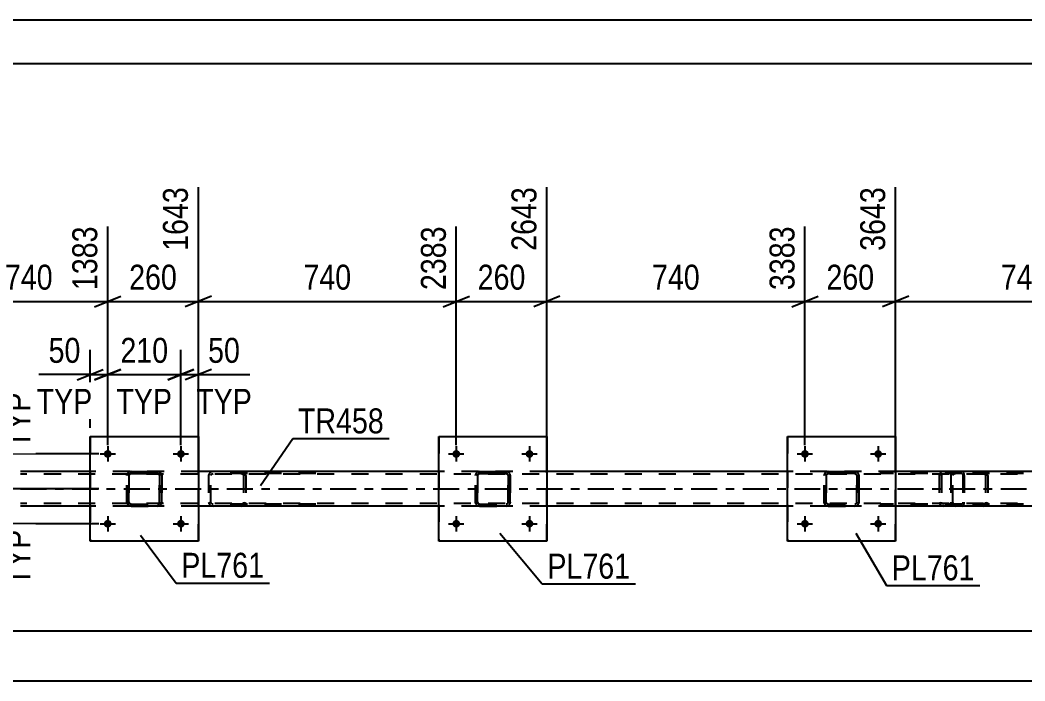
# Model space of a CAD drawing. Header units: millimetres. Extents: x 0 to 841, y 0 to 594.
# Drawn here: x 92.6 to 207.9, y 518.2 to 594 of the extents above; entities that cross this region are included whole.
import ezdxf

# ---------------------------------------------------------------- set-up
doc = ezdxf.new("R2010")
doc.units = ezdxf.units.MM
doc.linetypes.add('DXK_LINE_DOT2', pattern=[3.9198, 1.9599, -1.9599])
doc.linetypes.add('DXK_LINE_DOT3', pattern=[5.9187, 2.979, -0.9799, 0.9799, -0.9799])
doc.styles.add('Arial Narrow', font='ARIALN.TTF', dxfattribs={"height": 0.2})

# ---------------------------------------------------------------- blocks, each defined once
blk = doc.blocks.new('Unknown-318892383-1113')
at = {"color": 5, "linetype": 'Continuous'}
for p, q in [((841, 594), (0, 594)), ((836, 589), (5, 589))]:
    blk.add_line(p, q, dxfattribs=at)
blk = doc.blocks.new('Bolt-318892383-5889 - 5883')
at = {"linetype": 'Continuous'}
for points in [[(102.22, 536.25), (102.23, 536.34), (102.26, 536.43), (102.3, 536.51), (102.37, 536.58), (102.44, 536.63), (102.52, 536.67), (102.61, 536.69), (102.71, 536.69), (102.8, 536.67), (102.88, 536.63), (102.95, 536.58), (103.02, 536.51), (103.06, 536.43), (103.09, 536.34), (103.1, 536.25), (103.09, 536.16), (103.06, 536.07), (103.02, 535.99), (102.95, 535.92), (102.88, 535.87), (102.8, 535.83), (102.71, 535.81), (102.61, 535.81), (102.52, 535.83), (102.44, 535.87), (102.37, 535.92), (102.3, 535.99), (102.26, 536.07), (102.23, 536.16)], [(110.62, 536.25), (110.63, 536.34), (110.66, 536.43), (110.7, 536.51), (110.77, 536.58), (110.84, 536.63), (110.92, 536.67), (111.01, 536.69), (111.11, 536.69), (111.2, 536.67), (111.28, 536.63), (111.35, 536.58), (111.42, 536.51), (111.46, 536.43), (111.49, 536.34), (111.5, 536.25), (111.49, 536.16), (111.46, 536.07), (111.42, 535.99), (111.35, 535.92), (111.28, 535.87), (111.2, 535.83), (111.11, 535.81), (111.01, 535.81), (110.92, 535.83), (110.84, 535.87), (110.77, 535.92), (110.7, 535.99), (110.66, 536.07), (110.63, 536.16)]]:
    blk.add_hatch(color=1, dxfattribs=at).paths.add_polyline_path(points)
at = {"color": 1, "linetype": 'Continuous'}
for p, q in [((101.78, 536.25), (103.54, 536.25)), ((102.66, 537.13), (102.66, 535.37)), ((110.18, 536.25), (111.94, 536.25)), ((111.06, 537.13), (111.06, 535.37))]:
    blk.add_line(p, q, dxfattribs=at)
blk = doc.blocks.new('Bolt-318892383-5885 - 5883')
at = {"linetype": 'Continuous'}
for points in [[(182.22, 536.25), (182.23, 536.34), (182.26, 536.43), (182.3, 536.51), (182.36, 536.58), (182.44, 536.63), (182.52, 536.67), (182.61, 536.69), (182.71, 536.69), (182.8, 536.67), (182.88, 536.63), (182.95, 536.58), (183.02, 536.51), (183.06, 536.43), (183.09, 536.34), (183.1, 536.25), (183.09, 536.16), (183.06, 536.07), (183.02, 535.99), (182.95, 535.92), (182.88, 535.87), (182.8, 535.83), (182.71, 535.81), (182.61, 535.81), (182.52, 535.83), (182.44, 535.87), (182.36, 535.92), (182.3, 535.99), (182.26, 536.07), (182.23, 536.16)], [(190.62, 536.25), (190.63, 536.34), (190.66, 536.43), (190.7, 536.51), (190.76, 536.58), (190.84, 536.63), (190.92, 536.67), (191.01, 536.69), (191.11, 536.69), (191.2, 536.67), (191.28, 536.63), (191.35, 536.58), (191.42, 536.51), (191.46, 536.43), (191.49, 536.34), (191.5, 536.25), (191.49, 536.16), (191.46, 536.07), (191.42, 535.99), (191.35, 535.92), (191.28, 535.87), (191.2, 535.83), (191.11, 535.81), (191.01, 535.81), (190.92, 535.83), (190.84, 535.87), (190.76, 535.92), (190.7, 535.99), (190.66, 536.07), (190.63, 536.16)]]:
    blk.add_hatch(color=1, dxfattribs=at).paths.add_polyline_path(points)
at = {"color": 1, "linetype": 'Continuous'}
for p, q in [((181.78, 536.25), (183.54, 536.25)), ((182.66, 537.13), (182.66, 535.37)), ((190.18, 536.25), (191.94, 536.25)), ((191.06, 537.13), (191.06, 535.37))]:
    blk.add_line(p, q, dxfattribs=at)
blk = doc.blocks.new('Bolt-318892383-5886 - 5883')
at = {"linetype": 'Continuous'}
for points in [[(182.22, 544.25), (182.23, 544.34), (182.26, 544.43), (182.3, 544.51), (182.36, 544.58), (182.44, 544.63), (182.52, 544.67), (182.61, 544.69), (182.71, 544.69), (182.8, 544.67), (182.88, 544.63), (182.95, 544.58), (183.02, 544.51), (183.06, 544.43), (183.09, 544.34), (183.1, 544.25), (183.09, 544.16), (183.06, 544.07), (183.02, 543.99), (182.95, 543.92), (182.88, 543.87), (182.8, 543.83), (182.71, 543.81), (182.61, 543.81), (182.52, 543.83), (182.44, 543.87), (182.36, 543.92), (182.3, 543.99), (182.26, 544.07), (182.23, 544.16)], [(190.62, 544.25), (190.63, 544.34), (190.66, 544.43), (190.7, 544.51), (190.76, 544.58), (190.84, 544.63), (190.92, 544.67), (191.01, 544.69), (191.11, 544.69), (191.2, 544.67), (191.28, 544.63), (191.35, 544.58), (191.42, 544.51), (191.46, 544.43), (191.49, 544.34), (191.5, 544.25), (191.49, 544.16), (191.46, 544.07), (191.42, 543.99), (191.35, 543.92), (191.28, 543.87), (191.2, 543.83), (191.11, 543.81), (191.01, 543.81), (190.92, 543.83), (190.84, 543.87), (190.76, 543.92), (190.7, 543.99), (190.66, 544.07), (190.63, 544.16)]]:
    blk.add_hatch(color=1, dxfattribs=at).paths.add_polyline_path(points)
at = {"color": 1, "linetype": 'Continuous'}
for p, q in [((181.78, 544.25), (183.54, 544.25)), ((182.66, 545.13), (182.66, 543.37)), ((190.18, 544.25), (191.94, 544.25)), ((191.06, 545.13), (191.06, 543.37))]:
    blk.add_line(p, q, dxfattribs=at)
blk = doc.blocks.new('Bolt-318892383-5888 - 5883')
at = {"linetype": 'Continuous'}
for points in [[(142.21, 544.25), (142.22, 544.34), (142.25, 544.43), (142.3, 544.51), (142.36, 544.58), (142.43, 544.63), (142.52, 544.67), (142.61, 544.69), (142.7, 544.69), (142.79, 544.67), (142.87, 544.63), (142.95, 544.58), (143.01, 544.51), (143.06, 544.43), (143.08, 544.34), (143.09, 544.25), (143.08, 544.16), (143.06, 544.07), (143.01, 543.99), (142.95, 543.92), (142.87, 543.87), (142.79, 543.83), (142.7, 543.81), (142.61, 543.81), (142.52, 543.83), (142.43, 543.87), (142.36, 543.92), (142.3, 543.99), (142.25, 544.07), (142.22, 544.16)], [(150.61, 544.25), (150.62, 544.34), (150.65, 544.43), (150.7, 544.51), (150.76, 544.58), (150.83, 544.63), (150.92, 544.67), (151.01, 544.69), (151.1, 544.69), (151.19, 544.67), (151.27, 544.63), (151.35, 544.58), (151.41, 544.51), (151.46, 544.43), (151.48, 544.34), (151.49, 544.25), (151.48, 544.16), (151.46, 544.07), (151.41, 543.99), (151.35, 543.92), (151.27, 543.87), (151.19, 543.83), (151.1, 543.81), (151.01, 543.81), (150.92, 543.83), (150.83, 543.87), (150.76, 543.92), (150.7, 543.99), (150.65, 544.07), (150.62, 544.16)]]:
    blk.add_hatch(color=1, dxfattribs=at).paths.add_polyline_path(points)
at = {"color": 1, "linetype": 'Continuous'}
for p, q in [((141.77, 544.25), (143.53, 544.25)), ((142.65, 545.13), (142.65, 543.37)), ((150.17, 544.25), (151.93, 544.25)), ((151.05, 545.13), (151.05, 543.37))]:
    blk.add_line(p, q, dxfattribs=at)
blk = doc.blocks.new('Bolt-318892383-5887 - 5883')
at = {"linetype": 'Continuous'}
for points in [[(142.21, 536.25), (142.22, 536.34), (142.25, 536.43), (142.3, 536.51), (142.36, 536.58), (142.43, 536.63), (142.52, 536.67), (142.61, 536.69), (142.7, 536.69), (142.79, 536.67), (142.87, 536.63), (142.95, 536.58), (143.01, 536.51), (143.06, 536.43), (143.08, 536.34), (143.09, 536.25), (143.08, 536.16), (143.06, 536.07), (143.01, 535.99), (142.95, 535.92), (142.87, 535.87), (142.79, 535.83), (142.7, 535.81), (142.61, 535.81), (142.52, 535.83), (142.43, 535.87), (142.36, 535.92), (142.3, 535.99), (142.25, 536.07), (142.22, 536.16)], [(150.61, 536.25), (150.62, 536.34), (150.65, 536.43), (150.7, 536.51), (150.76, 536.58), (150.83, 536.63), (150.92, 536.67), (151.01, 536.69), (151.1, 536.69), (151.19, 536.67), (151.27, 536.63), (151.35, 536.58), (151.41, 536.51), (151.46, 536.43), (151.48, 536.34), (151.49, 536.25), (151.48, 536.16), (151.46, 536.07), (151.41, 535.99), (151.35, 535.92), (151.27, 535.87), (151.19, 535.83), (151.1, 535.81), (151.01, 535.81), (150.92, 535.83), (150.83, 535.87), (150.76, 535.92), (150.7, 535.99), (150.65, 536.07), (150.62, 536.16)]]:
    blk.add_hatch(color=1, dxfattribs=at).paths.add_polyline_path(points)
at = {"color": 1, "linetype": 'Continuous'}
for p, q in [((141.77, 536.25), (143.53, 536.25)), ((142.65, 537.13), (142.65, 535.37)), ((150.17, 536.25), (151.93, 536.25)), ((151.05, 537.13), (151.05, 535.37))]:
    blk.add_line(p, q, dxfattribs=at)
blk = doc.blocks.new('Bolt-318892383-5890 - 5883')
at = {"linetype": 'Continuous'}
for points in [[(102.22, 544.25), (102.23, 544.34), (102.26, 544.43), (102.3, 544.51), (102.37, 544.58), (102.44, 544.63), (102.52, 544.67), (102.61, 544.69), (102.71, 544.69), (102.8, 544.67), (102.88, 544.63), (102.95, 544.58), (103.02, 544.51), (103.06, 544.43), (103.09, 544.34), (103.1, 544.25), (103.09, 544.16), (103.06, 544.07), (103.02, 543.99), (102.95, 543.92), (102.88, 543.87), (102.8, 543.83), (102.71, 543.81), (102.61, 543.81), (102.52, 543.83), (102.44, 543.87), (102.37, 543.92), (102.3, 543.99), (102.26, 544.07), (102.23, 544.16)], [(110.62, 544.25), (110.63, 544.34), (110.66, 544.43), (110.7, 544.51), (110.77, 544.58), (110.84, 544.63), (110.92, 544.67), (111.01, 544.69), (111.11, 544.69), (111.2, 544.67), (111.28, 544.63), (111.35, 544.58), (111.42, 544.51), (111.46, 544.43), (111.49, 544.34), (111.5, 544.25), (111.49, 544.16), (111.46, 544.07), (111.42, 543.99), (111.35, 543.92), (111.28, 543.87), (111.2, 543.83), (111.11, 543.81), (111.01, 543.81), (110.92, 543.83), (110.84, 543.87), (110.77, 543.92), (110.7, 543.99), (110.66, 544.07), (110.63, 544.16)]]:
    blk.add_hatch(color=1, dxfattribs=at).paths.add_polyline_path(points)
at = {"color": 1, "linetype": 'Continuous'}
for p, q in [((101.78, 544.25), (103.54, 544.25)), ((102.66, 545.13), (102.66, 543.37)), ((110.18, 544.25), (111.94, 544.25)), ((111.06, 545.13), (111.06, 543.37))]:
    blk.add_line(p, q, dxfattribs=at)
blk = doc.blocks.new('Part-318892383-5903 - 5883')
at = {"color": 7, "linetype": 'DXK_LINE_DOT2'}
for p, q in [((184.85, 541.77), (184.89, 541.95)), ((184.9, 541.95), (184.86, 541.77)), ((185.11, 541.86), (185.09, 541.77)), ((185.1, 541.77), (185.12, 541.86)), ((185.16, 541.94), (185.11, 541.86)), ((185.12, 541.86), (185.17, 541.94)), ((185.15, 542.21), (185.33, 542.25)), ((185.34, 542.25), (185.16, 542.21)), ((185.24, 541.99), (185.16, 541.94)), ((185.17, 541.94), (185.25, 541.99)), ((185.33, 542.01), (185.24, 541.99)), ((185.25, 541.99), (185.34, 542.01)), ((185.34, 542.25), (185.33, 542.25)), ((185.33, 542.25), (188.37, 542.25)), ((185.33, 542.01), (185.34, 542.01)), ((188.37, 542.01), (185.33, 542.01)), ((185.34, 542.25), (188.38, 542.25)), ((185.34, 542.01), (188.38, 542.01)), ((188.37, 542.25), (188.38, 542.25)), ((188.37, 542.25), (188.56, 542.21)), ((188.38, 542.01), (188.37, 542.01)), ((188.47, 541.99), (188.37, 542.01)), ((188.56, 542.21), (188.38, 542.25)), ((188.38, 542.01), (188.47, 541.99)), ((188.47, 541.99), (188.47, 541.99)), ((188.47, 541.99), (188.55, 541.94)), ((188.54, 541.94), (188.47, 541.99)), ((188.6, 541.86), (188.54, 541.94)), ((188.55, 541.94), (188.6, 541.86)), ((188.6, 541.86), (188.62, 541.77)), ((188.61, 541.77), (188.6, 541.86)), ((188.82, 541.95), (188.85, 541.77)), ((188.86, 541.77), (188.82, 541.95)), ((184.85, 541.77), (184.86, 541.77)), ((184.85, 538.73), (184.85, 541.77)), ((184.86, 538.73), (184.86, 541.77)), ((185.1, 541.77), (185.09, 541.77)), ((185.09, 541.77), (185.09, 538.73)), ((185.1, 538.73), (185.1, 541.77)), ((188.62, 541.77), (188.61, 541.77)), ((188.61, 541.77), (188.61, 538.73)), ((188.62, 538.73), (188.62, 541.77)), ((188.86, 541.77), (188.85, 541.77)), ((188.85, 541.77), (188.85, 538.73)), ((188.86, 538.73), (188.86, 541.77)), ((184.86, 538.73), (184.85, 538.73)), ((184.89, 538.55), (184.85, 538.73)), ((184.86, 538.73), (184.9, 538.55)), ((185.09, 538.73), (185.1, 538.73)), ((185.09, 538.73), (185.11, 538.64)), ((185.12, 538.64), (185.1, 538.73)), ((185.11, 538.64), (185.16, 538.56)), ((185.17, 538.56), (185.12, 538.64)), ((185.16, 538.56), (185.24, 538.51)), ((185.25, 538.51), (185.17, 538.56)), ((185.24, 538.51), (185.33, 538.49)), ((185.34, 538.49), (185.25, 538.51)), ((185.34, 538.49), (185.33, 538.49)), ((185.33, 538.49), (188.37, 538.49)), ((185.34, 538.49), (188.38, 538.49)), ((188.37, 538.49), (188.47, 538.51)), ((188.37, 538.49), (188.38, 538.49)), ((188.47, 538.51), (188.38, 538.49)), ((188.55, 538.56), (188.47, 538.51)), ((188.47, 538.51), (188.54, 538.56)), ((188.54, 538.56), (188.6, 538.64)), ((188.6, 538.64), (188.55, 538.56)), ((188.62, 538.73), (188.6, 538.64)), ((188.6, 538.64), (188.61, 538.73)), ((188.61, 538.73), (188.62, 538.73)), ((188.85, 538.73), (188.82, 538.55)), ((188.82, 538.55), (188.86, 538.73)), ((188.85, 538.73), (188.86, 538.73)), ((185.15, 538.29), (185.16, 538.29)), ((185.33, 538.25), (185.15, 538.29)), ((185.16, 538.29), (185.34, 538.25)), ((185.34, 538.25), (185.33, 538.25)), ((185.33, 538.25), (188.37, 538.25)), ((185.34, 538.25), (188.38, 538.25)), ((188.56, 538.29), (188.37, 538.25)), ((188.37, 538.25), (188.38, 538.25)), ((188.38, 538.25), (188.56, 538.29))]:
    blk.add_line(p, q, dxfattribs=at)
at = {"color": 7, "linetype": 'DXK_LINE_DOT3'}
blk.add_line((186.86, 540.25), (186.85, 540.25), dxfattribs=at)
at = {"color": 7, "linetype": 'DXK_LINE_DOT2'}
for centre, start, end in [((185.33, 541.77), 112.5, 157.5), ((185.34, 541.77), 112.5, 157.5), ((188.37, 541.77), 22.5, 67.5), ((188.38, 541.77), 22.5, 67.5), ((185.33, 538.73), 202.5, 247.5), ((185.34, 538.73), 202.5, 247.5), ((188.37, 538.73), 292.5, 337.5), ((188.38, 538.73), 292.5, 337.5)]:
    blk.add_arc(centre, 0.48, start, end, dxfattribs=at)
blk = doc.blocks.new('Part-318892383-5983 - 5883')
at = {"color": 7, "linetype": 'DXK_LINE_DOT2'}
for p, q in [((200.66, 542.25), (191.25, 542.25)), ((200.66, 542.01), (191.25, 542.01)), ((198.09, 541.91), (198.06, 541.77)), ((198.1, 541.95), (198.09, 541.91)), ((198.31, 541.77), (198.33, 541.86)), ((198.33, 541.86), (198.39, 541.94)), ((198.56, 542.25), (198.37, 542.21)), ((198.39, 541.94), (198.47, 541.99)), ((198.47, 541.99), (198.56, 542.01)), ((199.38, 542.01), (199.38, 542.25)), ((200.76, 542.21), (200.66, 542.25)), ((200.66, 542.01), (200.71, 541.99)), ((200.71, 541.99), (200.75, 541.94)), ((200.75, 541.94), (200.78, 541.86)), ((200.85, 542.11), (200.76, 542.21)), ((200.78, 541.86), (200.79, 541.77)), ((200.91, 541.95), (200.85, 542.11)), ((200.93, 541.77), (200.91, 541.95)), ((198.06, 541.77), (198.06, 538.73)), ((198.31, 541.77), (198.31, 538.73)), ((200.79, 541.77), (200.79, 538.73)), ((200.93, 541.77), (200.93, 538.73)), ((200.66, 538.49), (191.25, 538.49)), ((198.06, 538.73), (198.08, 538.64)), ((198.08, 538.64), (198.1, 538.55)), ((198.33, 538.64), (198.31, 538.73)), ((198.39, 538.56), (198.33, 538.64)), ((198.47, 538.51), (198.39, 538.56)), ((198.56, 538.49), (198.47, 538.51)), ((199.38, 538.25), (199.38, 538.49)), ((200.71, 538.51), (200.66, 538.49)), ((200.75, 538.56), (200.71, 538.51)), ((200.78, 538.64), (200.75, 538.56)), ((200.76, 538.29), (200.85, 538.39)), ((200.79, 538.73), (200.78, 538.64)), ((200.85, 538.39), (200.91, 538.55)), ((200.91, 538.55), (200.93, 538.73)), ((200.66, 538.25), (191.25, 538.25)), ((198.37, 538.29), (198.56, 538.25)), ((200.66, 538.25), (200.76, 538.29))]:
    blk.add_line(p, q, dxfattribs=at)
for centre, start, end in [((198.55, 541.75), 111.1941, 156.1506), ((198.55, 538.75), 203.8494, 248.8059)]:
    blk.add_arc(centre, 0.492, start, end, dxfattribs=at)
blk = doc.blocks.new('Part-318892383-5941 - 5883')
at = {"color": 2, "linetype": 'Continuous'}
for p, q in [((100.66, 542.25), (92.66, 542.25)), ((140.65, 542.25), (113.06, 542.25)), ((180.66, 542.25), (153.05, 542.25)), ((220.66, 542.25), (193.06, 542.25)), ((100.66, 538.25), (92.66, 538.25)), ((140.65, 538.25), (113.06, 538.25)), ((180.66, 538.25), (153.05, 538.25)), ((220.66, 538.25), (193.06, 538.25))]:
    blk.add_line(p, q, dxfattribs=at)
at = {"color": 7, "linetype": 'DXK_LINE_DOT2'}
for p, q in [((767.59, 541.93), (92.66, 541.93)), ((113.06, 542.25), (100.66, 542.25)), ((153.05, 542.25), (140.65, 542.25)), ((193.06, 542.25), (180.66, 542.25)), ((767.59, 538.57), (92.66, 538.57)), ((113.06, 538.25), (100.66, 538.25)), ((153.05, 538.25), (140.65, 538.25)), ((193.06, 538.25), (180.66, 538.25))]:
    blk.add_line(p, q, dxfattribs=at)
at = {"color": 7, "linetype": 'DXK_LINE_DOT3'}
blk.add_line((92.66, 540.25), (767.59, 540.25), dxfattribs=at)
blk = doc.blocks.new('Part-318892383-6076 - 5883')
at = {"color": 2, "linetype": 'Continuous'}
for p, q in [((180.66, 534.25), (180.66, 546.25)), ((180.66, 546.25), (180.66, 546.25)), ((180.66, 546.25), (193.06, 546.25)), ((193.06, 546.25), (193.06, 534.25)), ((180.66, 534.25), (180.66, 534.25)), ((193.06, 534.25), (180.66, 534.25))]:
    blk.add_line(p, q, dxfattribs=at)
at = {"color": 7, "linetype": 'DXK_LINE_DOT2'}
for p, q in [((180.66, 546.25), (180.66, 534.25)), ((180.66, 546.25), (180.66, 546.25)), ((193.06, 534.25), (193.06, 546.25)), ((180.66, 534.25), (180.66, 534.25))]:
    blk.add_line(p, q, dxfattribs=at)
blk = doc.blocks.new('Part-318892383-6077 - 5883')
at = {"color": 7, "linetype": 'DXK_LINE_DOT2'}
for p, q in [((144.85, 541.77), (144.89, 541.95)), ((144.89, 541.95), (144.85, 541.77)), ((145.09, 541.77), (145.11, 541.86)), ((145.11, 541.86), (145.09, 541.77)), ((145.11, 541.86), (145.16, 541.94)), ((145.16, 541.94), (145.11, 541.86)), ((145.15, 542.21), (145.33, 542.25)), ((145.33, 542.25), (145.15, 542.21)), ((145.16, 541.94), (145.24, 541.99)), ((145.24, 541.99), (145.16, 541.94)), ((145.24, 541.99), (145.33, 542.01)), ((145.33, 542.01), (145.24, 541.99)), ((145.33, 542.25), (148.37, 542.25)), ((145.33, 542.25), (145.33, 542.25)), ((145.33, 542.25), (148.37, 542.25)), ((145.33, 542.01), (148.37, 542.01)), ((145.33, 542.01), (145.33, 542.01)), ((148.37, 542.01), (145.33, 542.01)), ((148.37, 542.25), (148.37, 542.25)), ((148.37, 542.25), (148.55, 542.21)), ((148.56, 542.21), (148.37, 542.25)), ((148.37, 542.01), (148.37, 542.01)), ((148.37, 542.01), (148.47, 541.99)), ((148.46, 541.99), (148.37, 542.01)), ((148.46, 541.99), (148.47, 541.99)), ((148.54, 541.94), (148.46, 541.99)), ((148.47, 541.99), (148.54, 541.94)), ((148.54, 541.94), (148.6, 541.86)), ((148.59, 541.86), (148.54, 541.94)), ((148.61, 541.77), (148.59, 541.86)), ((148.6, 541.86), (148.61, 541.77)), ((148.81, 541.95), (148.85, 541.77)), ((148.85, 541.77), (148.82, 541.95)), ((144.85, 538.73), (144.85, 541.77)), ((144.85, 541.77), (144.85, 541.77)), ((144.85, 538.73), (144.85, 541.77)), ((145.09, 538.73), (145.09, 541.77)), ((145.09, 541.77), (145.09, 541.77)), ((145.09, 541.77), (145.09, 538.73)), ((148.61, 538.73), (148.61, 541.77)), ((148.61, 541.77), (148.61, 541.77)), ((148.61, 541.77), (148.61, 538.73)), ((148.85, 538.73), (148.85, 541.77)), ((148.85, 541.77), (148.85, 541.77)), ((148.85, 541.77), (148.85, 538.73)), ((144.85, 538.73), (144.85, 538.73)), ((144.89, 538.55), (144.85, 538.73)), ((144.85, 538.73), (144.89, 538.55)), ((145.09, 538.73), (145.09, 538.73)), ((145.11, 538.64), (145.09, 538.73)), ((145.09, 538.73), (145.11, 538.64)), ((145.16, 538.56), (145.11, 538.64)), ((145.11, 538.64), (145.16, 538.56)), ((145.24, 538.51), (145.16, 538.56)), ((145.16, 538.56), (145.24, 538.51)), ((145.33, 538.49), (145.24, 538.51)), ((145.24, 538.51), (145.33, 538.49)), ((145.33, 538.49), (148.37, 538.49)), ((145.33, 538.49), (145.33, 538.49)), ((145.33, 538.49), (148.37, 538.49)), ((148.47, 538.51), (148.37, 538.49)), ((148.37, 538.49), (148.46, 538.51)), ((148.37, 538.49), (148.37, 538.49)), ((148.46, 538.51), (148.54, 538.56)), ((148.54, 538.56), (148.47, 538.51)), ((148.6, 538.64), (148.54, 538.56)), ((148.54, 538.56), (148.59, 538.64)), ((148.59, 538.64), (148.61, 538.73)), ((148.61, 538.73), (148.6, 538.64)), ((148.61, 538.73), (148.61, 538.73)), ((148.85, 538.73), (148.81, 538.55)), ((148.82, 538.55), (148.85, 538.73)), ((148.85, 538.73), (148.85, 538.73)), ((145.15, 538.29), (145.15, 538.29)), ((145.33, 538.25), (145.15, 538.29)), ((145.15, 538.29), (145.33, 538.25)), ((145.33, 538.25), (148.37, 538.25)), ((145.33, 538.25), (145.33, 538.25)), ((145.33, 538.25), (148.37, 538.25)), ((148.55, 538.29), (148.37, 538.25)), ((148.37, 538.25), (148.56, 538.29)), ((148.37, 538.25), (148.37, 538.25))]:
    blk.add_line(p, q, dxfattribs=at)
at = {"color": 7, "linetype": 'DXK_LINE_DOT3'}
blk.add_line((146.86, 540.25), (146.85, 540.25), dxfattribs=at)
at = {"color": 7, "linetype": 'DXK_LINE_DOT2'}
for centre, start, end in [((145.33, 541.77), 112.5, 157.5), ((145.33, 541.77), 112.5, 157.5), ((148.37, 541.77), 22.5, 67.5), ((148.37, 541.77), 22.5, 67.5), ((145.33, 538.73), 202.5, 247.5), ((145.33, 538.73), 202.5, 247.5), ((148.37, 538.73), 292.5, 337.5), ((148.37, 538.73), 292.5, 337.5)]:
    blk.add_arc(centre, 0.48, start, end, dxfattribs=at)
blk = doc.blocks.new('Part-318892383-6082 - 5883')
at = {"color": 2, "linetype": 'Continuous'}
for p, q in [((140.65, 534.25), (140.65, 546.25)), ((140.65, 546.25), (140.65, 546.25)), ((140.65, 546.25), (153.05, 546.25)), ((153.05, 546.25), (153.05, 534.25)), ((140.65, 534.25), (140.65, 534.25)), ((153.05, 534.25), (140.65, 534.25))]:
    blk.add_line(p, q, dxfattribs=at)
at = {"color": 7, "linetype": 'DXK_LINE_DOT2'}
for p, q in [((140.65, 546.25), (140.65, 534.25)), ((140.65, 546.25), (140.65, 546.25)), ((153.05, 534.25), (153.05, 546.25)), ((140.65, 534.25), (140.65, 534.25))]:
    blk.add_line(p, q, dxfattribs=at)
blk = doc.blocks.new('Part-318892383-6083 - 5883')
at = {"color": 7, "linetype": 'DXK_LINE_DOT2'}
for p, q in [((104.86, 541.77), (104.89, 541.95)), ((104.9, 541.95), (104.86, 541.77)), ((105.1, 541.77), (105.12, 541.86)), ((105.11, 541.86), (105.1, 541.77)), ((105.17, 541.94), (105.11, 541.86)), ((105.12, 541.86), (105.17, 541.94)), ((105.15, 542.21), (105.34, 542.25)), ((105.34, 542.25), (105.16, 542.21)), ((105.17, 541.94), (105.25, 541.99)), ((105.24, 541.99), (105.17, 541.94)), ((105.34, 542.01), (105.24, 541.99)), ((105.25, 541.99), (105.34, 542.01)), ((105.34, 542.25), (108.38, 542.25)), ((105.34, 542.25), (105.34, 542.25)), ((105.34, 542.25), (108.38, 542.25)), ((105.34, 542.01), (108.38, 542.01)), ((105.34, 542.01), (105.34, 542.01)), ((108.38, 542.01), (105.34, 542.01)), ((108.38, 542.25), (108.38, 542.25)), ((108.38, 542.25), (108.56, 542.21)), ((108.56, 542.21), (108.38, 542.25)), ((108.38, 542.01), (108.38, 542.01)), ((108.38, 542.01), (108.47, 541.99)), ((108.47, 541.99), (108.38, 542.01)), ((108.47, 541.99), (108.47, 541.99)), ((108.47, 541.99), (108.55, 541.94)), ((108.55, 541.94), (108.47, 541.99)), ((108.55, 541.94), (108.6, 541.86)), ((108.6, 541.86), (108.55, 541.94)), ((108.6, 541.86), (108.62, 541.77)), ((108.62, 541.77), (108.6, 541.86)), ((108.82, 541.95), (108.86, 541.77)), ((108.86, 541.77), (108.82, 541.95)), ((104.86, 538.73), (104.86, 541.77)), ((104.86, 541.77), (104.86, 541.77)), ((104.86, 538.73), (104.86, 541.77)), ((105.1, 538.73), (105.1, 541.77)), ((105.1, 541.77), (105.1, 541.77)), ((105.1, 541.77), (105.1, 538.73)), ((108.62, 538.73), (108.62, 541.77)), ((108.62, 541.77), (108.62, 541.77)), ((108.62, 541.77), (108.62, 538.73)), ((108.86, 538.73), (108.86, 541.77)), ((108.86, 541.77), (108.86, 541.77)), ((108.86, 541.77), (108.86, 538.73)), ((104.86, 538.73), (104.86, 538.73)), ((104.89, 538.55), (104.86, 538.73)), ((104.86, 538.73), (104.9, 538.55)), ((105.1, 538.73), (105.1, 538.73)), ((105.12, 538.64), (105.1, 538.73)), ((105.1, 538.73), (105.11, 538.64)), ((105.11, 538.64), (105.17, 538.56)), ((105.17, 538.56), (105.12, 538.64)), ((105.25, 538.51), (105.17, 538.56)), ((105.17, 538.56), (105.24, 538.51)), ((105.24, 538.51), (105.34, 538.49)), ((105.34, 538.49), (105.25, 538.51)), ((105.34, 538.49), (108.38, 538.49)), ((105.34, 538.49), (105.34, 538.49)), ((105.34, 538.49), (108.38, 538.49)), ((108.47, 538.51), (108.38, 538.49)), ((108.38, 538.49), (108.47, 538.51)), ((108.38, 538.49), (108.38, 538.49)), ((108.55, 538.56), (108.47, 538.51)), ((108.47, 538.51), (108.55, 538.56)), ((108.6, 538.64), (108.55, 538.56)), ((108.55, 538.56), (108.6, 538.64)), ((108.62, 538.73), (108.6, 538.64)), ((108.6, 538.64), (108.62, 538.73)), ((108.62, 538.73), (108.62, 538.73)), ((108.86, 538.73), (108.82, 538.55)), ((108.82, 538.55), (108.86, 538.73)), ((108.86, 538.73), (108.86, 538.73)), ((105.15, 538.29), (105.16, 538.29)), ((105.34, 538.25), (105.15, 538.29)), ((105.16, 538.29), (105.34, 538.25)), ((105.34, 538.25), (108.38, 538.25)), ((105.34, 538.25), (105.34, 538.25)), ((105.34, 538.25), (108.38, 538.25)), ((108.56, 538.29), (108.38, 538.25)), ((108.38, 538.25), (108.56, 538.29)), ((108.38, 538.25), (108.38, 538.25))]:
    blk.add_line(p, q, dxfattribs=at)
at = {"color": 7, "linetype": 'DXK_LINE_DOT3'}
blk.add_line((106.86, 540.25), (106.85, 540.25), dxfattribs=at)
at = {"color": 7, "linetype": 'DXK_LINE_DOT2'}
for centre, start, end in [((105.34, 541.77), 112.5, 157.5), ((105.34, 541.77), 112.5, 157.5), ((108.38, 541.77), 22.5, 67.5), ((108.38, 541.77), 22.5, 67.5), ((105.34, 538.73), 202.5, 247.5), ((105.34, 538.73), 202.5, 247.5), ((108.38, 538.73), 292.5, 337.5), ((108.38, 538.73), 292.5, 337.5)]:
    blk.add_arc(centre, 0.48, start, end, dxfattribs=at)
blk = doc.blocks.new('Part-318892383-6088 - 5883')
at = {"color": 2, "linetype": 'Continuous'}
for p, q in [((100.66, 534.25), (100.66, 546.25)), ((100.66, 546.25), (100.66, 546.25)), ((100.66, 546.25), (113.06, 546.25)), ((113.06, 546.25), (113.06, 534.25)), ((100.66, 534.25), (100.66, 534.25)), ((113.06, 534.25), (100.66, 534.25))]:
    blk.add_line(p, q, dxfattribs=at)
at = {"color": 7, "linetype": 'DXK_LINE_DOT2'}
for p, q in [((100.66, 546.25), (100.66, 534.25)), ((100.66, 546.25), (100.66, 546.25)), ((113.06, 534.25), (113.06, 546.25)), ((100.66, 534.25), (100.66, 534.25))]:
    blk.add_line(p, q, dxfattribs=at)
blk = doc.blocks.new('Part-318892383-6114 - 5883')
at = {"color": 7, "linetype": 'DXK_LINE_DOT2'}
for p, q in [((199.41, 541.91), (199.38, 541.77)), ((199.42, 541.95), (199.41, 541.91)), ((199.63, 541.77), (199.65, 541.86)), ((199.65, 541.86), (199.71, 541.94)), ((199.89, 542.25), (199.69, 542.21)), ((199.71, 541.94), (199.79, 541.99)), ((199.79, 541.99), (199.89, 542.01)), ((211.67, 542.25), (199.89, 542.25)), ((211.67, 542.01), (199.89, 542.01)), ((203.32, 542.21), (203.12, 542.25)), ((203.12, 542.01), (203.22, 541.99)), ((203.22, 541.99), (203.31, 541.94)), ((203.31, 541.94), (203.36, 541.86)), ((203.36, 541.86), (203.38, 541.77)), ((203.61, 541.91), (203.6, 541.95)), ((203.64, 541.77), (203.61, 541.91)), ((199.38, 541.77), (199.38, 538.73)), ((199.63, 538.73), (199.63, 541.77)), ((203.38, 541.77), (203.38, 538.73)), ((203.64, 541.77), (203.64, 538.73)), ((199.38, 538.73), (199.4, 538.64)), ((199.4, 538.64), (199.42, 538.55)), ((199.65, 538.64), (199.63, 538.73)), ((199.71, 538.56), (199.65, 538.64)), ((199.79, 538.51), (199.71, 538.56)), ((199.89, 538.49), (199.79, 538.51)), ((211.67, 538.49), (199.89, 538.49)), ((203.22, 538.51), (203.12, 538.49)), ((203.31, 538.56), (203.22, 538.51)), ((203.36, 538.64), (203.31, 538.56)), ((203.38, 538.73), (203.36, 538.64)), ((203.6, 538.55), (203.62, 538.64)), ((203.62, 538.64), (203.64, 538.73)), ((199.69, 538.29), (199.89, 538.25)), ((211.67, 538.25), (199.89, 538.25)), ((203.12, 538.25), (203.32, 538.29))]:
    blk.add_line(p, q, dxfattribs=at)
for centre, start, end in [((199.87, 541.75), 110.7583, 155.68), ((203.14, 541.75), 24.32, 69.2417), ((199.87, 538.75), 204.32, 249.2417), ((203.14, 538.75), 290.7583, 335.68)]:
    blk.add_arc(centre, 0.496, start, end, dxfattribs=at)
blk = doc.blocks.new('Part-318892383-6115 - 5883')
at = {"color": 7, "linetype": 'DXK_LINE_DOT2'}
for p, q in [((114.27, 541.91), (114.24, 541.77)), ((114.28, 541.95), (114.27, 541.91)), ((114.5, 541.77), (114.52, 541.86)), ((114.52, 541.86), (114.58, 541.94)), ((114.76, 542.25), (114.56, 542.21)), ((114.58, 541.94), (114.66, 541.99)), ((114.66, 541.99), (114.76, 542.01)), ((126.53, 542.25), (114.76, 542.25)), ((126.53, 542.01), (114.76, 542.01)), ((118.19, 542.21), (117.99, 542.25)), ((117.99, 542.01), (118.09, 541.99)), ((118.09, 541.99), (118.17, 541.94)), ((118.17, 541.94), (118.23, 541.86)), ((118.23, 541.86), (118.25, 541.77)), ((118.47, 541.91), (118.46, 541.95)), ((118.5, 541.77), (118.47, 541.91)), ((114.24, 541.77), (114.24, 538.73)), ((114.5, 538.73), (114.5, 541.77)), ((118.25, 541.77), (118.25, 538.73)), ((118.5, 541.77), (118.5, 538.73)), ((114.24, 538.73), (114.26, 538.64)), ((114.26, 538.64), (114.28, 538.55)), ((114.52, 538.64), (114.5, 538.73)), ((114.58, 538.56), (114.52, 538.64)), ((114.66, 538.51), (114.58, 538.56)), ((114.76, 538.49), (114.66, 538.51)), ((126.53, 538.49), (114.76, 538.49)), ((118.09, 538.51), (117.99, 538.49)), ((118.17, 538.56), (118.09, 538.51)), ((118.23, 538.64), (118.17, 538.56)), ((118.25, 538.73), (118.23, 538.64)), ((118.46, 538.55), (118.48, 538.64)), ((118.48, 538.64), (118.5, 538.73)), ((114.56, 538.29), (114.76, 538.25)), ((126.53, 538.25), (114.76, 538.25)), ((117.99, 538.25), (118.19, 538.29))]:
    blk.add_line(p, q, dxfattribs=at)
for centre, start, end in [((114.74, 541.75), 110.7583, 155.68), ((118.01, 541.75), 24.32, 69.2417), ((114.74, 538.75), 204.32, 249.2417), ((118.01, 538.75), 290.7583, 335.68)]:
    blk.add_arc(centre, 0.496, start, end, dxfattribs=at)
blk = doc.blocks.new('StraightDimension-318892383-13749 - 5883')
at = {"color": 7, "linetype": 'Continuous'}
for p, q in [((153.05, 543.25), (153.05, 574.85)), ((142.66, 545.25), (142.66, 570.35)), ((141.16, 561.14), (144.16, 562.34)), ((142.66, 561.74), (153.05, 561.74)), ((154.55, 562.34), (151.55, 561.14))]:
    blk.add_line(p, q, dxfattribs=at)
at = {"color": 0}
blk.add_wipeout([(151.2, 562.49), (151.2, 566.69), (144.51, 566.69), (144.51, 562.49)], dxfattribs=at)
at = {"color": 3, "style": 'Arial Narrow'}
blk.add_text('260', height=2.863, dxfattribs=at).set_placement((145.11, 563.09))
at = {"color": 0, "linetype": 'Continuous'}
blk.add_wipeout([(152.45, 575.45), (148.25, 575.45), (148.25, 566.94), (152.45, 566.94)], dxfattribs=at)
at = {"color": 3, "linetype": 'Continuous', "style": 'Arial Narrow'}
blk.add_text('2643', height=2.863, rotation=90.0002, dxfattribs=at).set_placement((151.85, 567.54))
blk = doc.blocks.new('StraightDimension-318892383-13748 - 5883')
at = {"color": 7, "linetype": 'Continuous'}
for p, q in [((153.05, 543.25), (153.05, 574.85)), ((182.66, 545.25), (182.66, 570.35)), ((154.55, 562.34), (151.55, 561.14)), ((153.05, 561.74), (182.66, 561.74)), ((181.16, 561.14), (184.16, 562.34))]:
    blk.add_line(p, q, dxfattribs=at)
at = {"color": 0}
blk.add_wipeout([(171.2, 562.49), (171.2, 566.69), (164.51, 566.69), (164.51, 562.49)], dxfattribs=at)
at = {"color": 3, "style": 'Arial Narrow'}
blk.add_text('740', height=2.863, dxfattribs=at).set_placement((165.11, 563.09))
at = {"color": 0, "linetype": 'Continuous'}
blk.add_wipeout([(182.06, 570.95), (177.86, 570.95), (177.86, 562.44), (182.06, 562.44)], dxfattribs=at)
at = {"color": 3, "linetype": 'Continuous', "style": 'Arial Narrow'}
blk.add_text('3383', height=2.863, rotation=90.0002, dxfattribs=at).set_placement((181.46, 563.04))
blk = doc.blocks.new('StraightDimension-318892383-13746 - 5883')
at = {"color": 7, "linetype": 'Continuous'}
for p, q in [((193.06, 543.25), (193.06, 574.85)), ((222.66, 545.25), (222.66, 570.35)), ((194.56, 562.34), (191.56, 561.14)), ((193.06, 561.74), (222.66, 561.74)), ((221.16, 561.14), (224.16, 562.34))]:
    blk.add_line(p, q, dxfattribs=at)
at = {"color": 0}
blk.add_wipeout([(211.2, 562.49), (211.2, 566.69), (204.52, 566.69), (204.52, 562.49)], dxfattribs=at)
at = {"color": 3, "style": 'Arial Narrow'}
blk.add_text('740', height=2.863, dxfattribs=at).set_placement((205.12, 563.09))
at = {"color": 0, "linetype": 'Continuous'}
blk.add_wipeout([(222.06, 570.95), (217.86, 570.95), (217.86, 562.44), (222.06, 562.44)], dxfattribs=at)
at = {"color": 3, "linetype": 'Continuous', "style": 'Arial Narrow'}
blk.add_text('4383', height=2.863, rotation=90.0002, dxfattribs=at).set_placement((221.46, 563.04))
blk = doc.blocks.new('StraightDimension-318892383-13751 - 5883')
at = {"color": 7, "linetype": 'Continuous'}
for p, q in [((113.06, 543.25), (113.06, 574.85)), ((102.66, 545.25), (102.66, 570.35)), ((101.16, 561.14), (104.16, 562.34)), ((102.66, 561.74), (113.06, 561.74)), ((114.56, 562.34), (111.56, 561.14))]:
    blk.add_line(p, q, dxfattribs=at)
at = {"color": 0}
blk.add_wipeout([(111.2, 562.49), (111.2, 566.69), (104.52, 566.69), (104.52, 562.49)], dxfattribs=at)
at = {"color": 3, "style": 'Arial Narrow'}
blk.add_text('260', height=2.863, dxfattribs=at).set_placement((105.12, 563.09))
at = {"color": 0, "linetype": 'Continuous'}
blk.add_wipeout([(112.46, 575.45), (108.26, 575.45), (108.26, 566.94), (112.46, 566.94)], dxfattribs=at)
at = {"color": 3, "linetype": 'Continuous', "style": 'Arial Narrow'}
blk.add_text('1643', height=2.863, rotation=90.0002, dxfattribs=at).set_placement((111.86, 567.54))
blk = doc.blocks.new('StraightDimension-318892383-6726 - 5883')
at = {"color": 7, "linetype": 'Continuous'}
for p, q in [((89.3, 544.25), (89.3, 551.98)), ((89.3, 544.25), (89.3, 551.98)), ((88.7, 545.75), (89.9, 542.75)), ((101.66, 544.25), (86.45, 544.25)), ((89.3, 540.25), (89.3, 544.25)), ((89.9, 538.75), (88.7, 541.75)), ((101.66, 540.25), (86.45, 540.25))]:
    blk.add_line(p, q, dxfattribs=at)
at = {"color": 0}
blk.add_wipeout([(88.55, 551.46), (84.35, 551.46), (84.35, 544.77), (88.55, 544.77)], dxfattribs=at)
at = {"color": 0, "linetype": 'Continuous'}
blk.add_wipeout([(94.4, 551.91), (90.2, 551.91), (90.2, 544.32), (94.4, 544.32)], dxfattribs=at)
at = {"color": 3, "linetype": 'Continuous', "style": 'Arial Narrow'}
blk.add_text('TYP', height=2.863, rotation=90.0002, dxfattribs=at).set_placement((93.8, 544.92))
at = {"color": 3, "style": 'Arial Narrow'}
blk.add_text('100', height=2.863, rotation=90.0002, dxfattribs=at).set_placement((87.95, 545.37))
blk = doc.blocks.new('StraightDimension-318892383-6651 - 5883')
at = {"color": 7, "linetype": 'Continuous'}
blk.add_line((58.83, 518.23), (767.59, 518.23), dxfattribs=at)
blk = doc.blocks.new('StraightDimension-318892383-6708 - 5883')
at = {"color": 7, "linetype": 'Continuous'}
for p, q in [((88.7, 541.75), (89.9, 538.75)), ((101.66, 540.25), (86.45, 540.25)), ((89.3, 536.25), (89.3, 540.25)), ((89.9, 534.75), (88.7, 537.75)), ((101.66, 536.25), (86.45, 536.25)), ((89.3, 536.25), (89.3, 528.52)), ((89.3, 536.25), (89.3, 528.52))]:
    blk.add_line(p, q, dxfattribs=at)
at = {"color": 0, "linetype": 'Continuous'}
blk.add_wipeout([(94.4, 536.18), (90.2, 536.18), (90.2, 528.59), (94.4, 528.59)], dxfattribs=at)
at = {"color": 0}
blk.add_wipeout([(88.55, 535.72), (84.35, 535.72), (84.35, 529.04), (88.55, 529.04)], dxfattribs=at)
at = {"color": 3, "style": 'Arial Narrow'}
blk.add_text('100', height=2.863, rotation=90.0002, dxfattribs=at).set_placement((87.95, 529.64))
at = {"color": 3, "linetype": 'Continuous', "style": 'Arial Narrow'}
blk.add_text('TYP', height=2.863, rotation=90.0002, dxfattribs=at).set_placement((93.8, 529.19))
blk = doc.blocks.new('StraightDimension-318892383-8484 - 5883')
at = {"color": 7, "linetype": 'Continuous'}
for p, q in [((111.06, 545.25), (111.06, 556.2)), ((113.06, 547.25), (113.06, 556.2)), ((109.56, 552.75), (112.56, 553.95)), ((114.56, 553.95), (111.56, 552.75)), ((111.06, 553.35), (113.06, 553.35)), ((113.06, 553.35), (118.96, 553.35)), ((113.06, 553.35), (118.96, 553.35))]:
    blk.add_line(p, q, dxfattribs=at)
at = {"color": 0}
blk.add_wipeout([(118.44, 554.1), (118.44, 558.3), (113.58, 558.3), (113.58, 554.1)], dxfattribs=at)
at = {"color": 0, "linetype": 'Continuous'}
blk.add_wipeout([(119.81, 548.25), (119.81, 552.45), (112.22, 552.45), (112.22, 548.25)], dxfattribs=at)
at = {"color": 3, "style": 'Arial Narrow'}
blk.add_text('50', height=2.863, dxfattribs=at).set_placement((114.18, 554.7))
at = {"color": 3, "linetype": 'Continuous', "style": 'Arial Narrow'}
blk.add_text('TYP', height=2.863, dxfattribs=at).set_placement((112.82, 548.85))
blk = doc.blocks.new('StraightDimension-318892383-8485 - 5883')
at = {"color": 7, "linetype": 'Continuous'}
for p, q in [((102.66, 545.25), (102.66, 556.2)), ((111.06, 545.25), (111.06, 556.2)), ((101.16, 552.75), (104.16, 553.95)), ((112.56, 553.95), (109.56, 552.75)), ((102.66, 553.35), (111.06, 553.35))]:
    blk.add_line(p, q, dxfattribs=at)
at = {"color": 0}
blk.add_wipeout([(110.2, 554.1), (110.2, 558.3), (103.52, 558.3), (103.52, 554.1)], dxfattribs=at)
at = {"color": 0, "linetype": 'Continuous'}
blk.add_wipeout([(110.65, 548.25), (110.65, 552.45), (103.06, 552.45), (103.06, 548.25)], dxfattribs=at)
at = {"color": 3, "style": 'Arial Narrow'}
blk.add_text('210', height=2.863, dxfattribs=at).set_placement((104.12, 554.7))
at = {"color": 3, "linetype": 'Continuous', "style": 'Arial Narrow'}
blk.add_text('TYP', height=2.863, dxfattribs=at).set_placement((103.66, 548.85))
blk = doc.blocks.new('StraightDimension-318892383-8486 - 5883')
at = {"color": 7, "linetype": 'Continuous'}
for p, q in [((100.66, 547.25), (100.66, 556.2)), ((102.66, 545.25), (102.66, 556.2)), ((99.16, 552.75), (102.16, 553.95)), ((104.16, 553.95), (101.16, 552.75)), ((100.66, 553.35), (94.75, 553.35)), ((100.66, 553.35), (94.75, 553.35)), ((100.66, 553.35), (102.66, 553.35))]:
    blk.add_line(p, q, dxfattribs=at)
at = {"color": 0}
blk.add_wipeout([(100.13, 554.1), (100.13, 558.3), (95.28, 558.3), (95.28, 554.1)], dxfattribs=at)
at = {"color": 0, "linetype": 'Continuous'}
blk.add_wipeout([(101.5, 548.25), (101.5, 552.45), (93.91, 552.45), (93.91, 548.25)], dxfattribs=at)
at = {"color": 3, "style": 'Arial Narrow'}
blk.add_text('50', height=2.863, dxfattribs=at).set_placement((95.88, 554.7))
at = {"color": 3, "linetype": 'Continuous', "style": 'Arial Narrow'}
blk.add_text('TYP', height=2.863, dxfattribs=at).set_placement((94.51, 548.85))
blk = doc.blocks.new('StraightDimension-318892383-13070 - 5883')
at = {"color": 7, "linetype": 'Continuous'}
blk.add_line((58.83, 523.96), (713.11, 523.96), dxfattribs=at)
blk = doc.blocks.new('StraightDimension-318892383-13747 - 5883')
at = {"color": 7, "linetype": 'Continuous'}
for p, q in [((193.06, 543.25), (193.06, 574.85)), ((182.66, 545.25), (182.66, 570.35)), ((181.16, 561.14), (184.16, 562.34)), ((182.66, 561.74), (193.06, 561.74)), ((194.56, 562.34), (191.56, 561.14))]:
    blk.add_line(p, q, dxfattribs=at)
at = {"color": 0}
blk.add_wipeout([(191.2, 562.49), (191.2, 566.69), (184.52, 566.69), (184.52, 562.49)], dxfattribs=at)
at = {"color": 3, "style": 'Arial Narrow'}
blk.add_text('260', height=2.863, dxfattribs=at).set_placement((185.12, 563.09))
at = {"color": 0, "linetype": 'Continuous'}
blk.add_wipeout([(192.46, 575.45), (188.26, 575.45), (188.26, 566.94), (192.46, 566.94)], dxfattribs=at)
at = {"color": 3, "linetype": 'Continuous', "style": 'Arial Narrow'}
blk.add_text('3643', height=2.863, rotation=90.0002, dxfattribs=at).set_placement((191.86, 567.54))
blk = doc.blocks.new('StraightDimension-318892383-13750 - 5883')
at = {"color": 7, "linetype": 'Continuous'}
for p, q in [((113.06, 543.25), (113.06, 574.85)), ((142.66, 545.25), (142.66, 570.35)), ((114.56, 562.34), (111.56, 561.14)), ((113.06, 561.74), (142.66, 561.74)), ((141.16, 561.14), (144.16, 562.34))]:
    blk.add_line(p, q, dxfattribs=at)
at = {"color": 0}
blk.add_wipeout([(131.2, 562.49), (131.2, 566.69), (124.52, 566.69), (124.52, 562.49)], dxfattribs=at)
at = {"color": 3, "style": 'Arial Narrow'}
blk.add_text('740', height=2.863, dxfattribs=at).set_placement((125.12, 563.09))
at = {"color": 0, "linetype": 'Continuous'}
blk.add_wipeout([(142.06, 570.95), (137.86, 570.95), (137.86, 562.44), (142.06, 562.44)], dxfattribs=at)
at = {"color": 3, "linetype": 'Continuous', "style": 'Arial Narrow'}
blk.add_text('2383', height=2.863, rotation=90.0002, dxfattribs=at).set_placement((141.46, 563.04))
blk = doc.blocks.new('StraightDimension-318892383-13752 - 5883')
at = {"color": 7, "linetype": 'Continuous'}
for p, q in [((84.56, 543.25), (84.56, 573.02)), ((102.66, 545.25), (102.66, 570.35)), ((86.06, 562.34), (83.06, 561.14)), ((84.56, 561.74), (102.66, 561.74)), ((101.16, 561.14), (104.16, 562.34))]:
    blk.add_line(p, q, dxfattribs=at)
at = {"color": 0}
blk.add_wipeout([(96.95, 562.49), (96.95, 566.69), (90.27, 566.69), (90.27, 562.49)], dxfattribs=at)
at = {"color": 3, "style": 'Arial Narrow'}
blk.add_text('740', height=2.863, dxfattribs=at).set_placement((90.87, 563.09))
at = {"color": 0, "linetype": 'Continuous'}
blk.add_wipeout([(102.06, 570.95), (97.86, 570.95), (97.86, 562.44), (102.06, 562.44)], dxfattribs=at)
at = {"color": 3, "linetype": 'Continuous', "style": 'Arial Narrow'}
blk.add_text('1383', height=2.863, rotation=90.0002, dxfattribs=at).set_placement((101.46, 563.04))
blk = doc.blocks.new('Mark-318892383-5937 - 5883')
at = {"color": 30, "linetype": 'Continuous'}
for p, q in [((120.19, 540.65), (123.89, 546.01)), ((123.89, 546.01), (134.95, 546.01))]:
    blk.add_line(p, q, dxfattribs=at)
at = {"color": 0}
blk.add_wipeout([(134.35, 546.61), (134.35, 549.61), (124.49, 549.61), (124.49, 546.61)], dxfattribs=at)
blk.add_wipeout([(134.35, 546.61), (134.35, 549.61), (124.49, 549.61), (124.49, 546.61)], dxfattribs=at)
at = {"color": 3, "style": 'Arial Narrow'}
blk.add_text('TR458', height=2.863, dxfattribs=at).set_placement((124.49, 546.61))
blk = doc.blocks.new('Mark-318892383-6072 - 5883')
at = {"color": 30, "linetype": 'Continuous'}
for p, q in [((188.48, 535.16), (192.02, 529.16)), ((192.02, 529.16), (202.72, 529.16))]:
    blk.add_line(p, q, dxfattribs=at)
at = {"color": 0}
blk.add_wipeout([(202.12, 529.76), (202.12, 532.76), (192.62, 532.76), (192.62, 529.76)], dxfattribs=at)
blk.add_wipeout([(202.12, 529.76), (202.12, 532.76), (192.62, 532.76), (192.62, 529.76)], dxfattribs=at)
at = {"color": 3, "style": 'Arial Narrow'}
blk.add_text('PL761', height=2.863, dxfattribs=at).set_placement((192.62, 529.76))
blk = doc.blocks.new('Mark-318892383-6078 - 5883')
at = {"color": 30, "linetype": 'Continuous'}
for p, q in [((147.65, 535.17), (152.51, 529.35)), ((152.51, 529.35), (163.21, 529.35))]:
    blk.add_line(p, q, dxfattribs=at)
at = {"color": 0}
blk.add_wipeout([(162.61, 529.95), (162.61, 532.95), (153.11, 532.95), (153.11, 529.95)], dxfattribs=at)
blk.add_wipeout([(162.61, 529.95), (162.61, 532.95), (153.11, 532.95), (153.11, 529.95)], dxfattribs=at)
at = {"color": 3, "style": 'Arial Narrow'}
blk.add_text('PL761', height=2.863, dxfattribs=at).set_placement((153.11, 529.95))
blk = doc.blocks.new('Mark-318892383-6084 - 5883')
at = {"color": 30, "linetype": 'Continuous'}
for p, q in [((106.42, 534.93), (110.51, 529.45)), ((110.51, 529.45), (121.21, 529.45))]:
    blk.add_line(p, q, dxfattribs=at)
at = {"color": 0}
blk.add_wipeout([(120.61, 530.05), (120.61, 533.05), (111.11, 533.05), (111.11, 530.05)], dxfattribs=at)
blk.add_wipeout([(120.61, 530.05), (120.61, 533.05), (111.11, 533.05), (111.11, 530.05)], dxfattribs=at)
at = {"color": 3, "style": 'Arial Narrow'}
blk.add_text('PL761', height=2.863, dxfattribs=at).set_placement((111.11, 530.05))

msp = doc.modelspace()

# ---------------------------------------------------------------- block references
for name in ['Unknown-318892383-1113', 'Part-318892383-6088 - 5883', 'Part-318892383-6082 - 5883', 'Part-318892383-6076 - 5883', 'Bolt-318892383-5890 - 5883', 'Bolt-318892383-5888 - 5883', 'Bolt-318892383-5886 - 5883', 'Part-318892383-5941 - 5883', 'Part-318892383-6083 - 5883', 'Part-318892383-6115 - 5883', 'Part-318892383-6077 - 5883', 'Part-318892383-5903 - 5883', 'Part-318892383-5983 - 5883', 'Part-318892383-6114 - 5883', 'Bolt-318892383-5889 - 5883', 'Bolt-318892383-5887 - 5883', 'Bolt-318892383-5885 - 5883']:
    msp.add_blockref(name, (0, 0))

# ---------------------------------------------------------------- next in the draw order: block references
for name in ['StraightDimension-318892383-13751 - 5883', 'StraightDimension-318892383-13749 - 5883', 'StraightDimension-318892383-13746 - 5883', 'StraightDimension-318892383-6651 - 5883']:
    msp.add_blockref(name, (0, 0))

# ---------------------------------------------------------------- next in the draw order: block references
for name in ['StraightDimension-318892383-13748 - 5883', 'StraightDimension-318892383-8484 - 5883', 'StraightDimension-318892383-6726 - 5883']:
    msp.add_blockref(name, (0, 0))

# ---------------------------------------------------------------- next in the draw order: block references
for name in ['StraightDimension-318892383-13747 - 5883', 'StraightDimension-318892383-8485 - 5883', 'StraightDimension-318892383-6708 - 5883']:
    msp.add_blockref(name, (0, 0))

# ---------------------------------------------------------------- next in the draw order: block references
for name in ['StraightDimension-318892383-13750 - 5883', 'StraightDimension-318892383-8486 - 5883', 'StraightDimension-318892383-13070 - 5883']:
    msp.add_blockref(name, (0, 0))

# ---------------------------------------------------------------- next in the draw order: block references
for name in ['StraightDimension-318892383-13752 - 5883', 'Mark-318892383-5937 - 5883', 'Mark-318892383-6084 - 5883', 'Mark-318892383-6078 - 5883', 'Mark-318892383-6072 - 5883']:
    msp.add_blockref(name, (0, 0))

doc.saveas('drawing.dxf')
